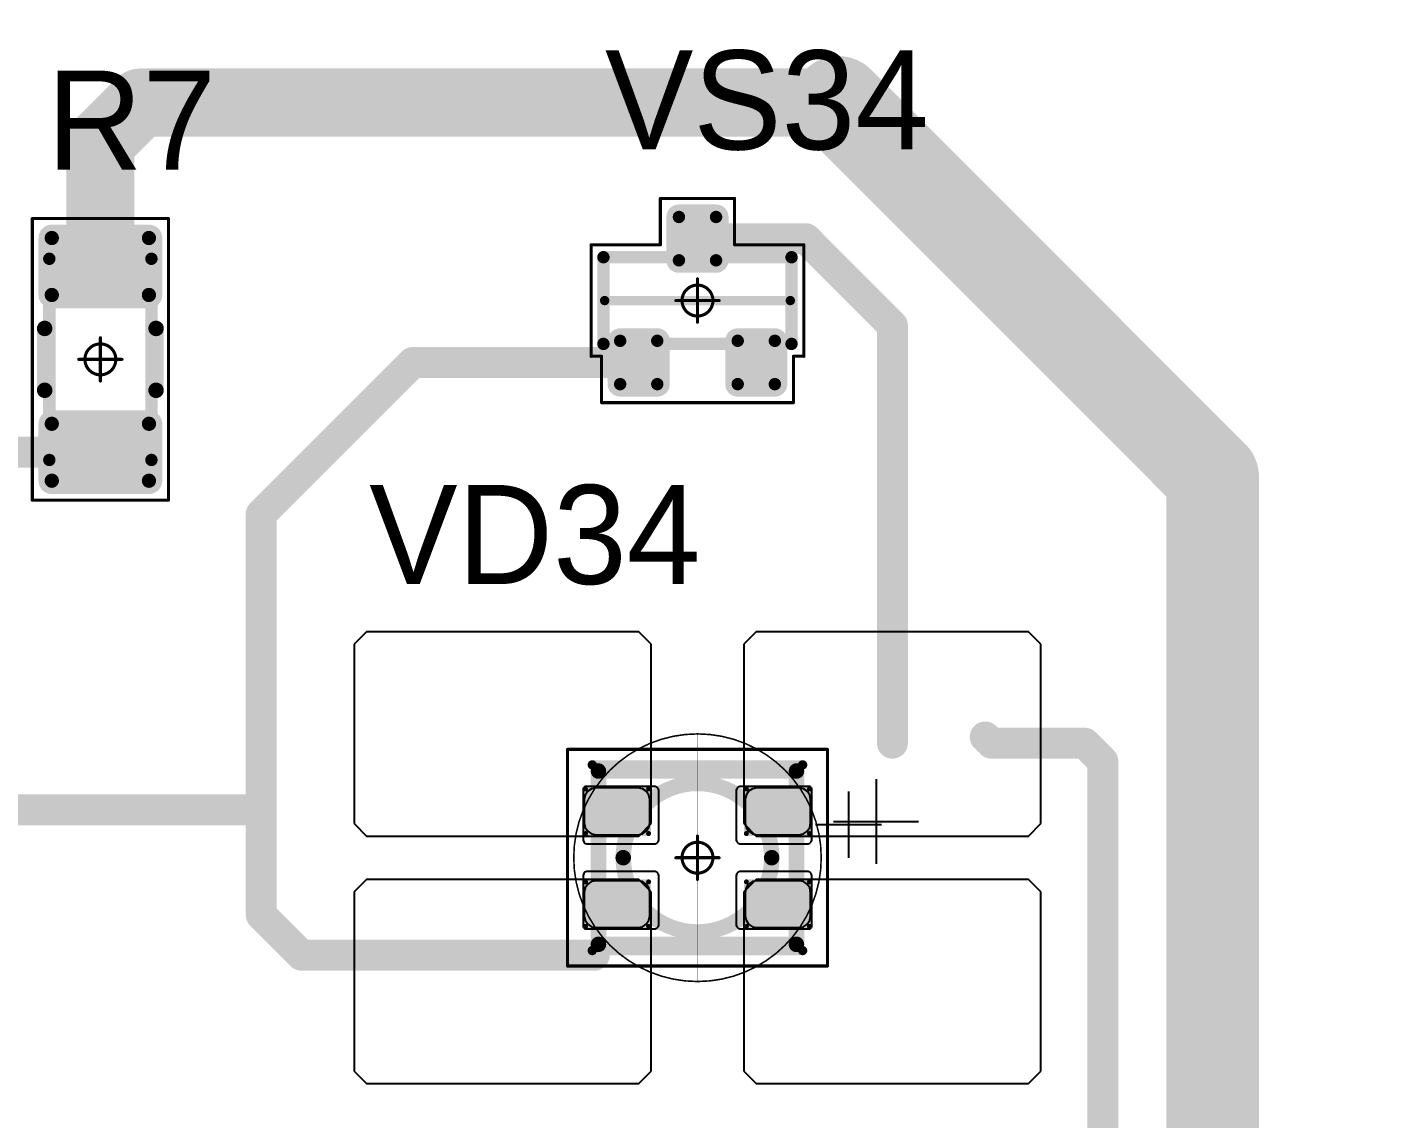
# Model space of a CAD drawing. Header units: millimetres. Extents: x 0 to 400, y 0 to 514.
# Drawn here: x 129.17 to 151.19, y 428.28 to 445.91 of the extents above; entities that cross this region are included whole.
import ezdxf

# ---------------------------------------------------------------- set-up
doc = ezdxf.new("R2010")
doc.units = ezdxf.units.MM
for name, color, linetype in [('Mechanical13', 56, 'Continuous'), ('Mechanical15', 56, 'Continuous'), ('Mechanical2', 216, 'Continuous'), ('TopLayer', 1, 'Continuous'), ('TopOverlay', 2, 'Continuous'), ('TopPaste', 8, 'Continuous'), ('TopSolder', 216, 'Continuous')]:
    doc.layers.add(name, color=color, linetype=linetype)

# ---------------------------------------------------------------- blocks, each defined once
blk = doc.blocks.new('SOT23_148')
at = {"layer": 'Mechanical13', "const_width": 0.2}
for points in [[(-0.7, 1.52), (0.7, 1.52)], [(-0.7, 1.52), (-0.7, -1.52)], [(0.7, 1.52), (0.7, -1.52)], [(-0.7, -1.52), (0.7, -1.52)]]:
    blk.add_lwpolyline(points, dxfattribs=at)
at = {"layer": 'Mechanical13', "const_width": 0.1}
for points in [[(-0.75, 1.52, 1), (-0.65, 1.52, 1)], [(-0.75, 1.52, 1), (-0.65, 1.52, 1)], [(0.65, 1.52, 1), (0.75, 1.52, 1)], [(0.65, 1.52, 1), (0.75, 1.52, 1)], [(-0.75, -1.52, 1), (-0.65, -1.52, 1)], [(-0.75, -1.52, 1), (-0.65, -1.52, 1)], [(0.65, -1.52, 1), (0.75, -1.52, 1)], [(0.65, -1.52, 1), (0.75, -1.52, 1)]]:
    blk.add_lwpolyline(points, format="xyb", close=True, dxfattribs=at)
at = {"layer": 'Mechanical15', "const_width": 0.05}
for points in [[(-1.65, 1.55), (-1.65, -1.55)], [(-1.65, 1.55), (-0.9, 1.55)], [(-0.9, 1.72), (-0.9, 1.55)], [(-0.9, 1.72), (0.9, 1.72)], [(0.9, 1.72), (0.9, 0.6)], [(0.9, 0.6), (1.65, 0.6)], [(1.65, 0.6), (1.65, -0.6)], [(0, 0.35), (0, -0.35)], [(-0.35, 0), (0.35, 0)], [(0.9, -0.6), (1.65, -0.6)], [(0.9, -0.6), (0.9, -1.72)], [(-1.65, -1.55), (-0.9, -1.55)], [(-0.9, -1.55), (-0.9, -1.72)], [(-0.9, -1.72), (0.9, -1.72)]]:
    blk.add_lwpolyline(points, dxfattribs=at)
at = {"layer": 'Mechanical15'}
for points, const_width in [([(-1.662, 1.55, 1), (-1.637, 1.55, 1)], 0.025), ([(-1.662, 1.55, 1), (-1.637, 1.55, 1)], 0.025), ([(-0.913, 1.72, 1), (-0.888, 1.72, 1)], 0.025), ([(-0.913, 1.72, 1), (-0.888, 1.72, 1)], 0.025), ([(-0.913, 1.55, 1), (-0.888, 1.55, 1)], 0.025), ([(-0.913, 1.55, 1), (-0.888, 1.55, 1)], 0.025), ([(0.888, 1.72, 1), (0.913, 1.72, 1)], 0.025), ([(0.888, 1.72, 1), (0.913, 1.72, 1)], 0.025), ([(0.888, 0.6, 1), (0.913, 0.6, 1)], 0.025), ([(0.888, 0.6, 1), (0.913, 0.6, 1)], 0.025), ([(1.637, 0.6, 1), (1.662, 0.6, 1)], 0.025), ([(1.637, 0.6, 1), (1.662, 0.6, 1)], 0.025), ([(0.25, 0, 1), (-0.25, 0, 1)], 0.05), ([(-0.012, 0.35, 1), (0.012, 0.35, 1)], 0.025), ([(-0.362, 0, 1), (-0.337, 0, 1)], 0.025), ([(-0.262, 0, 1), (-0.238, 0, 1)], 0.025), ([(0.238, 0, 1), (0.262, 0, 1)], 0.025), ([(0.337, 0, 1), (0.362, 0, 1)], 0.025), ([(-0.012, -0.35, 1), (0.012, -0.35, 1)], 0.025), ([(0.888, -0.6, 1), (0.913, -0.6, 1)], 0.025), ([(0.888, -0.6, 1), (0.913, -0.6, 1)], 0.025), ([(1.637, -0.6, 1), (1.662, -0.6, 1)], 0.025), ([(1.637, -0.6, 1), (1.662, -0.6, 1)], 0.025), ([(-1.662, -1.55, 1), (-1.637, -1.55, 1)], 0.025), ([(-1.662, -1.55, 1), (-1.637, -1.55, 1)], 0.025), ([(-0.913, -1.55, 1), (-0.888, -1.55, 1)], 0.025), ([(-0.913, -1.55, 1), (-0.888, -1.55, 1)], 0.025), ([(-0.913, -1.72, 1), (-0.888, -1.72, 1)], 0.025), ([(-0.913, -1.72, 1), (-0.888, -1.72, 1)], 0.025), ([(0.888, -1.72, 1), (0.913, -1.72, 1)], 0.025), ([(0.888, -1.72, 1), (0.913, -1.72, 1)], 0.025)]:
    blk.add_lwpolyline(points, format="xyb", close=True, dxfattribs=dict(at, const_width=const_width))
at = {"layer": 'TopLayer', "const_width": 0.1}
for points in [[(-1.4, 1.25, 1), (-1.3, 1.25, 1)], [(-0.7, 1.25, 1), (-0.6, 1.25, 1)], [(-1.4, 0.65, 1), (-1.3, 0.65, 1)], [(-0.7, 0.65, 1), (-0.6, 0.65, 1)], [(0.6, 0.3, 1), (0.7, 0.3, 1)], [(1.3, 0.3, 1), (1.4, 0.3, 1)], [(0.6, -0.3, 1), (0.7, -0.3, 1)], [(1.3, -0.3, 1), (1.4, -0.3, 1)], [(-1.4, -0.65, 1), (-1.3, -0.65, 1)], [(-0.7, -0.65, 1), (-0.6, -0.65, 1)], [(-1.4, -1.25, 1), (-1.3, -1.25, 1)], [(-0.7, -1.25, 1), (-0.6, -1.25, 1)]]:
    blk.add_lwpolyline(points, format="xyb", close=True, dxfattribs=at)
at = {"layer": 'TopLayer'}
for points in [[(-1.35, 1.35), (-1.35, 0.55), (-0.65, 1.35), (-0.65, 0.55)], [(-1.45, 1.25), (-1.45, 0.65), (-0.55, 1.25), (-0.55, 0.65)], [(0.55, 0.3), (0.55, -0.3), (1.45, 0.3), (1.45, -0.3)], [(0.65, 0.4), (0.65, -0.4), (1.35, 0.4), (1.35, -0.4)], [(-1.45, -0.65), (-1.45, -1.25), (-0.55, -0.65), (-0.55, -1.25)], [(-1.35, -0.55), (-1.35, -1.35), (-0.65, -0.55), (-0.65, -1.35)]]:
    blk.add_solid(points, dxfattribs=at)
at = {"layer": 'TopOverlay', "const_width": 0.15}
blk.add_lwpolyline([(0, 1.5), (0, -1.5)], dxfattribs=at)
at = {"layer": 'TopOverlay', "const_width": 0.075}
for points in [[(-0.038, 1.5, 1), (0.038, 1.5, 1)], [(-0.038, -1.5, 1), (0.038, -1.5, 1)]]:
    blk.add_lwpolyline(points, format="xyb", close=True, dxfattribs=at)
at = {"layer": 'TopPaste', "const_width": 0.075}
for points in [[(-1.387, 1.25, 1), (-1.313, 1.25, 1)], [(-0.687, 1.25, 1), (-0.613, 1.25, 1)], [(-1.387, 0.65, 1), (-1.313, 0.65, 1)], [(-0.687, 0.65, 1), (-0.613, 0.65, 1)], [(0.613, 0.3, 1), (0.687, 0.3, 1)], [(1.313, 0.3, 1), (1.387, 0.3, 1)], [(0.613, -0.3, 1), (0.687, -0.3, 1)], [(1.313, -0.3, 1), (1.387, -0.3, 1)], [(-1.387, -0.65, 1), (-1.313, -0.65, 1)], [(-0.687, -0.65, 1), (-0.613, -0.65, 1)], [(-1.387, -1.25, 1), (-1.313, -1.25, 1)], [(-0.687, -1.25, 1), (-0.613, -1.25, 1)]]:
    blk.add_lwpolyline(points, format="xyb", close=True, dxfattribs=at)
at = {"layer": 'TopPaste'}
for points in [[(-1.35, 1.325), (-1.35, 0.575), (-0.65, 1.325), (-0.65, 0.575)], [(-1.425, 1.25), (-1.425, 0.65), (-0.575, 1.25), (-0.575, 0.65)], [(0.575, 0.3), (0.575, -0.3), (1.425, 0.3), (1.425, -0.3)], [(0.65, 0.375), (0.65, -0.375), (1.35, 0.375), (1.35, -0.375)], [(-1.425, -0.65), (-1.425, -1.25), (-0.575, -0.65), (-0.575, -1.25)], [(-1.35, -0.575), (-1.35, -1.325), (-0.65, -0.575), (-0.65, -1.325)]]:
    blk.add_solid(points, dxfattribs=at)
at = {"layer": 'TopSolder', "const_width": 0.202}
for points in [[(-1.451, 1.25, 1), (-1.249, 1.25, 1)], [(-0.751, 1.25, 1), (-0.549, 1.25, 1)], [(-1.451, 0.65, 1), (-1.249, 0.65, 1)], [(-0.751, 0.65, 1), (-0.549, 0.65, 1)], [(0.549, 0.3, 1), (0.751, 0.3, 1)], [(1.249, 0.3, 1), (1.451, 0.3, 1)], [(0.549, -0.3, 1), (0.751, -0.3, 1)], [(1.249, -0.3, 1), (1.451, -0.3, 1)], [(-1.451, -0.65, 1), (-1.249, -0.65, 1)], [(-0.751, -0.65, 1), (-0.549, -0.65, 1)], [(-1.451, -1.25, 1), (-1.249, -1.25, 1)], [(-0.751, -1.25, 1), (-0.549, -1.25, 1)]]:
    blk.add_lwpolyline(points, format="xyb", close=True, dxfattribs=at)
at = {"layer": 'TopSolder'}
for points in [[(-1.35, 1.452), (-1.35, 0.448), (-0.65, 1.452), (-0.65, 0.448)], [(-1.552, 1.25), (-1.552, 0.65), (-0.448, 1.25), (-0.448, 0.65)], [(0.65, 0.502), (0.65, -0.502), (1.35, 0.502), (1.35, -0.502)], [(0.448, 0.3), (0.448, -0.3), (1.552, 0.3), (1.552, -0.3)], [(-1.552, -0.65), (-1.552, -1.25), (-0.448, -0.65), (-0.448, -1.25)], [(-1.35, -0.448), (-1.35, -1.452), (-0.65, -0.448), (-0.65, -1.452)]]:
    blk.add_solid(points, dxfattribs=at)
blk = doc.blocks.new('E65F_321')
at = {"layer": 'Mechanical13'}
for p, q in [((2.441, 1.071), (2.441, 0)), ((1.905, 0.536), (2.976, 0.536))]:
    blk.add_line(p, q, dxfattribs=at)
at = {"layer": 'Mechanical13', "const_width": 0.25}
for points in [[(-1.6, -1.4), (-1.6, 1.4)], [(-1.6, 1.4), (1.6, 1.4)], [(1.6, -1.4), (1.6, 1.4)], [(-1.6, -1.4), (1.6, -1.4)]]:
    blk.add_lwpolyline(points, dxfattribs=at)
at = {"layer": 'Mechanical13'}
for points, const_width in [([(-1.663, 1.4, 1), (-1.538, 1.4, 1)], 0.125), ([(-1.663, 1.4, 1), (-1.538, 1.4, 1)], 0.125), ([(1.2, 0, 1), (-1.2, 0, 1)], 0.25), ([(1.537, 1.4, 1), (1.662, 1.4, 1)], 0.125), ([(1.537, 1.4, 1), (1.662, 1.4, 1)], 0.125), ([(-1.263, 0, 1), (-1.138, 0, 1)], 0.125), ([(1.137, 0, 1), (1.262, 0, 1)], 0.125), ([(-1.663, -1.4, 1), (-1.538, -1.4, 1)], 0.125), ([(-1.663, -1.4, 1), (-1.538, -1.4, 1)], 0.125), ([(1.537, -1.4, 1), (1.662, -1.4, 1)], 0.125), ([(1.537, -1.4, 1), (1.662, -1.4, 1)], 0.125)]:
    blk.add_lwpolyline(points, format="xyb", close=True, dxfattribs=dict(at, const_width=const_width))
at = {"layer": 'Mechanical15', "const_width": 0.05}
for points in [[(-2.1, 1.75), (2.1, 1.75)], [(-2.1, -1.75), (-2.1, 1.75)], [(2.1, -1.75), (2.1, 1.75)], [(0, -0.35), (0, 0.35)], [(0, -0.35), (0, 0.35)], [(-0.35, 0), (0.35, 0)], [(-0.35, 0), (0.35, 0)], [(-2.1, -1.75), (2.1, -1.75)]]:
    blk.add_lwpolyline(points, dxfattribs=at)
at = {"layer": 'Mechanical15'}
for points, const_width in [([(-2.113, 1.75, 1), (-2.088, 1.75, 1)], 0.025), ([(-2.113, 1.75, 1), (-2.088, 1.75, 1)], 0.025), ([(2.087, 1.75, 1), (2.112, 1.75, 1)], 0.025), ([(2.087, 1.75, 1), (2.112, 1.75, 1)], 0.025), ([(0.25, 0, 1), (-0.25, 0, 1)], 0.05), ([(0.25, 0, 1), (-0.25, 0, 1)], 0.05), ([(-0.013, 0.35, 1), (0.012, 0.35, 1)], 0.025), ([(-0.013, 0.35, 1), (0.012, 0.35, 1)], 0.025), ([(-0.363, 0, 1), (-0.338, 0, 1)], 0.025), ([(-0.363, 0, 1), (-0.338, 0, 1)], 0.025), ([(-0.263, 0, 1), (-0.238, 0, 1)], 0.025), ([(-0.263, 0, 1), (-0.238, 0, 1)], 0.025), ([(0.237, 0, 1), (0.262, 0, 1)], 0.025), ([(0.237, 0, 1), (0.262, 0, 1)], 0.025), ([(0.337, 0, 1), (0.362, 0, 1)], 0.025), ([(0.337, 0, 1), (0.362, 0, 1)], 0.025), ([(-0.013, -0.35, 1), (0.012, -0.35, 1)], 0.025), ([(-0.013, -0.35, 1), (0.012, -0.35, 1)], 0.025), ([(-2.113, -1.75, 1), (-2.088, -1.75, 1)], 0.025), ([(-2.113, -1.75, 1), (-2.088, -1.75, 1)], 0.025), ([(2.087, -1.75, 1), (2.112, -1.75, 1)], 0.025), ([(2.087, -1.75, 1), (2.112, -1.75, 1)], 0.025)]:
    blk.add_lwpolyline(points, format="xyb", close=True, dxfattribs=dict(at, const_width=const_width))
at = {"layer": 'TopLayer'}
for p, q in [((-5.35, 3.65), (-5.55, 3.45)), ((-0.95, 3.65), (-5.35, 3.65)), ((-5.35, 3.65), (-5.35, 3.65)), ((-0.75, 3.45), (-0.95, 3.65)), ((0.95, 3.65), (0.75, 3.45)), ((5.35, 3.65), (0.95, 3.65)), ((0.95, 3.65), (0.95, 3.65)), ((5.55, 3.45), (5.35, 3.65)), ((-5.55, 3.45), (-5.55, 3.45)), ((-5.55, 3.45), (-5.55, 0.55)), ((-0.75, 0.55), (-0.75, 3.45)), ((0.75, 3.45), (0.75, 3.45)), ((0.75, 3.45), (0.75, 0.55)), ((5.55, 0.55), (5.55, 3.45)), ((-5.55, 0.55), (-5.35, 0.35)), ((-0.95, 0.35), (-0.75, 0.55)), ((0.75, 0.55), (0.95, 0.35)), ((5.35, 0.35), (5.55, 0.55)), ((-5.35, 0.35), (-0.95, 0.35)), ((0.95, 0.35), (5.35, 0.35)), ((-5.35, -0.35), (-5.55, -0.55)), ((-0.95, -0.35), (-5.35, -0.35)), ((-5.35, -0.35), (-5.35, -0.35)), ((-0.75, -0.55), (-0.95, -0.35)), ((0.95, -0.35), (0.75, -0.55)), ((5.35, -0.35), (0.95, -0.35)), ((0.95, -0.35), (0.95, -0.35)), ((5.55, -0.55), (5.35, -0.35)), ((-5.55, -0.55), (-5.55, -0.55)), ((-5.55, -0.55), (-5.55, -3.45)), ((-0.75, -3.45), (-0.75, -0.55)), ((0.75, -0.55), (0.75, -0.55)), ((0.75, -0.55), (0.75, -3.45)), ((5.55, -3.45), (5.55, -0.55)), ((-5.55, -3.45), (-5.35, -3.65)), ((-0.95, -3.65), (-0.75, -3.45)), ((0.75, -3.45), (0.95, -3.65)), ((5.35, -3.65), (5.55, -3.45)), ((-5.35, -3.65), (-0.95, -3.65)), ((0.95, -3.65), (5.35, -3.65))]:
    blk.add_line(p, q, dxfattribs=at)
at = {"layer": 'TopLayer', "const_width": 0.04}
for points in [[(-1.83, 1.11, 1), (-1.79, 1.11, 1)], [(-0.81, 1.11, 1), (-0.77, 1.11, 1)], [(0.77, 1.11, 1), (0.81, 1.11, 1)], [(1.79, 1.11, 1), (1.83, 1.11, 1)], [(-1.83, 0.39, 1), (-1.79, 0.39, 1)], [(-0.81, 0.39, 1), (-0.77, 0.39, 1)], [(0.77, 0.39, 1), (0.81, 0.39, 1)], [(1.79, 0.39, 1), (1.83, 0.39, 1)], [(-1.83, -0.39, 1), (-1.79, -0.39, 1)], [(-0.81, -0.39, 1), (-0.77, -0.39, 1)], [(0.77, -0.39, 1), (0.81, -0.39, 1)], [(1.79, -0.39, 1), (1.83, -0.39, 1)], [(-1.83, -1.11, 1), (-1.79, -1.11, 1)], [(-0.81, -1.11, 1), (-0.77, -1.11, 1)], [(0.77, -1.11, 1), (0.81, -1.11, 1)], [(1.79, -1.11, 1), (1.83, -1.11, 1)]]:
    blk.add_lwpolyline(points, format="xyb", close=True, dxfattribs=at)
at = {"layer": 'TopLayer'}
for points in [[(-1.85, 1.11), (-1.85, 0.39), (-0.75, 1.11), (-0.75, 0.39)], [(-1.81, 1.15), (-1.81, 0.35), (-0.79, 1.15), (-0.79, 0.35)], [(0.75, 1.11), (0.75, 0.39), (1.85, 1.11), (1.85, 0.39)], [(0.79, 1.15), (0.79, 0.35), (1.81, 1.15), (1.81, 0.35)], [(-1.85, -0.39), (-1.85, -1.11), (-0.75, -0.39), (-0.75, -1.11)], [(-1.81, -0.35), (-1.81, -1.15), (-0.79, -0.35), (-0.79, -1.15)], [(0.75, -0.39), (0.75, -1.11), (1.85, -0.39), (1.85, -1.11)], [(0.79, -0.35), (0.79, -1.15), (1.81, -0.35), (1.81, -1.15)]]:
    blk.add_solid(points, dxfattribs=at)
at = {"layer": 'TopOverlay'}
for p, q in [((2.886, 1.271), (2.886, -0.1)), ((2.2, 0.586), (3.571, 0.586))]:
    blk.add_line(p, q, dxfattribs=at)
at = {"layer": 'TopOverlay', "const_width": 0.15}
for points in [[(-1.7, 1.5), (1.7, 1.5)], [(-1.7, -1.5), (1.7, -1.5)]]:
    blk.add_lwpolyline(points, dxfattribs=at)
at = {"layer": 'TopOverlay', "const_width": 0.075}
for points in [[(-1.738, 1.5, 1), (-1.663, 1.5, 1)], [(1.662, 1.5, 1), (1.737, 1.5, 1)], [(-1.738, -1.5, 1), (-1.663, -1.5, 1)], [(1.662, -1.5, 1), (1.737, -1.5, 1)]]:
    blk.add_lwpolyline(points, format="xyb", close=True, dxfattribs=at)
at = {"layer": 'TopPaste'}
for p, q in [((-1.711, 1.114), (-1.773, 1.073)), ((-1.638, 1.129), (-1.711, 1.114)), ((-0.963, 1.129), (-1.638, 1.129)), ((-0.889, 1.114), (-0.963, 1.129)), ((-0.827, 1.073), (-0.889, 1.114)), ((0.889, 1.114), (0.827, 1.073)), ((0.962, 1.129), (0.889, 1.114)), ((1.637, 1.129), (0.962, 1.129)), ((1.711, 1.114), (1.637, 1.129)), ((1.773, 1.073), (1.711, 1.114)), ((-1.814, 1.011), (-1.829, 0.938)), ((-1.829, 0.938), (-1.829, 0.563)), ((-1.773, 1.073), (-1.814, 1.011)), ((-0.786, 1.011), (-0.827, 1.073)), ((-0.771, 0.938), (-0.786, 1.011)), ((-0.771, 0.563), (-0.771, 0.938)), ((0.786, 1.011), (0.771, 0.938)), ((0.771, 0.938), (0.771, 0.563)), ((0.827, 1.073), (0.786, 1.011)), ((1.814, 1.011), (1.773, 1.073)), ((1.829, 0.938), (1.814, 1.011)), ((1.829, 0.563), (1.829, 0.938)), ((-1.829, 0.563), (-1.814, 0.489)), ((-1.814, 0.489), (-1.773, 0.427)), ((-0.827, 0.427), (-0.786, 0.489)), ((-0.786, 0.489), (-0.771, 0.563)), ((0.771, 0.563), (0.786, 0.489)), ((0.786, 0.489), (0.827, 0.427)), ((1.773, 0.427), (1.814, 0.489)), ((1.814, 0.489), (1.829, 0.563)), ((-1.773, 0.427), (-1.711, 0.386)), ((-1.711, 0.386), (-1.638, 0.371)), ((-1.638, 0.371), (-0.963, 0.371)), ((-0.963, 0.371), (-0.889, 0.386)), ((-0.889, 0.386), (-0.827, 0.427)), ((0.827, 0.427), (0.889, 0.386)), ((0.889, 0.386), (0.962, 0.371)), ((0.962, 0.371), (1.637, 0.371)), ((1.637, 0.371), (1.711, 0.386)), ((1.711, 0.386), (1.773, 0.427)), ((-1.773, -0.427), (-1.814, -0.489)), ((-1.711, -0.386), (-1.773, -0.427)), ((-1.638, -0.371), (-1.711, -0.386)), ((-0.963, -0.371), (-1.638, -0.371)), ((-0.889, -0.386), (-0.963, -0.371)), ((-0.827, -0.427), (-0.889, -0.386)), ((-0.786, -0.489), (-0.827, -0.427)), ((0.827, -0.427), (0.786, -0.489)), ((0.889, -0.386), (0.827, -0.427)), ((0.962, -0.371), (0.889, -0.386)), ((1.637, -0.371), (0.962, -0.371)), ((1.711, -0.386), (1.637, -0.371)), ((1.773, -0.427), (1.711, -0.386)), ((1.814, -0.489), (1.773, -0.427)), ((-1.814, -0.489), (-1.829, -0.563)), ((-1.829, -0.563), (-1.829, -0.938)), ((-0.771, -0.563), (-0.786, -0.489)), ((-0.771, -0.938), (-0.771, -0.563)), ((0.786, -0.489), (0.771, -0.563)), ((0.771, -0.563), (0.771, -0.938)), ((1.829, -0.563), (1.814, -0.489)), ((1.829, -0.938), (1.829, -0.563)), ((-1.829, -0.938), (-1.814, -1.011)), ((-1.814, -1.011), (-1.773, -1.073)), ((-1.773, -1.073), (-1.711, -1.114)), ((-0.889, -1.114), (-0.827, -1.073)), ((-0.827, -1.073), (-0.786, -1.011)), ((-0.786, -1.011), (-0.771, -0.938)), ((0.771, -0.938), (0.786, -1.011)), ((0.786, -1.011), (0.827, -1.073)), ((0.827, -1.073), (0.889, -1.114)), ((1.711, -1.114), (1.773, -1.073)), ((1.773, -1.073), (1.814, -1.011)), ((1.814, -1.011), (1.829, -0.938)), ((-1.711, -1.114), (-1.638, -1.129)), ((-1.638, -1.129), (-0.963, -1.129)), ((-0.963, -1.129), (-0.889, -1.114)), ((0.889, -1.114), (0.962, -1.129)), ((0.962, -1.129), (1.637, -1.129)), ((1.637, -1.129), (1.711, -1.114))]:
    blk.add_line(p, q, dxfattribs=at)
at = {"layer": 'TopSolder'}
for p, q in [((-1.842, 1.129), (-1.85, 1.111)), ((-1.85, 1.111), (-1.85, 1.101)), ((-1.828, 1.143), (-1.842, 1.129)), ((-1.81, 1.151), (-1.828, 1.143)), ((-1.8, 1.151), (-1.81, 1.151)), ((-0.7, 1.151), (-1.8, 1.151)), ((-0.685, 1.151), (-0.7, 1.151)), ((-0.7, 1.151), (-0.7, 1.151)), ((-0.658, 1.139), (-0.685, 1.151)), ((-0.636, 1.118), (-0.658, 1.139)), ((-0.625, 1.09), (-0.636, 1.118)), ((0.636, 1.118), (0.625, 1.09)), ((0.657, 1.139), (0.636, 1.118)), ((0.685, 1.151), (0.657, 1.139)), ((0.7, 1.151), (0.685, 1.151)), ((1.8, 1.151), (0.7, 1.151)), ((1.81, 1.151), (1.8, 1.151)), ((1.8, 1.151), (1.8, 1.151)), ((1.828, 1.143), (1.81, 1.151)), ((1.842, 1.129), (1.828, 1.143)), ((1.85, 1.111), (1.842, 1.129)), ((1.85, 1.101), (1.85, 1.111)), ((-1.85, 1.101), (-1.85, 1.101)), ((-1.85, 1.101), (-1.85, 0.301)), ((-0.625, 1.076), (-0.625, 1.09)), ((-0.625, 0.301), (-0.625, 1.076)), ((0.625, 1.09), (0.625, 1.076)), ((0.625, 1.076), (0.625, 1.076)), ((0.625, 1.076), (0.625, 0.301)), ((1.85, 0.301), (1.85, 1.101)), ((-1.85, 0.301), (-1.85, 0.286)), ((-1.85, 0.286), (-1.839, 0.258)), ((-1.839, 0.258), (-1.818, 0.237)), ((-1.818, 0.237), (-1.79, 0.226)), ((-1.79, 0.226), (-1.775, 0.226)), ((-1.775, 0.226), (-1.775, 0.226)), ((-1.775, 0.226), (-0.7, 0.226)), ((-0.7, 0.226), (-0.685, 0.226)), ((-0.685, 0.226), (-0.658, 0.237)), ((-0.658, 0.237), (-0.636, 0.258)), ((-0.636, 0.258), (-0.625, 0.286)), ((-0.625, 0.286), (-0.625, 0.301)), ((-0.625, 0.301), (-0.625, 0.301)), ((0.625, 0.301), (0.625, 0.286)), ((0.625, 0.286), (0.636, 0.258)), ((0.636, 0.258), (0.657, 0.237)), ((0.657, 0.237), (0.685, 0.226)), ((0.685, 0.226), (0.7, 0.226)), ((0.7, 0.226), (0.7, 0.226)), ((0.7, 0.226), (1.775, 0.226)), ((1.775, 0.226), (1.79, 0.226)), ((1.79, 0.226), (1.817, 0.237)), ((1.817, 0.237), (1.839, 0.258)), ((1.839, 0.258), (1.85, 0.286)), ((1.85, 0.286), (1.85, 0.301)), ((1.85, 0.301), (1.85, 0.301)), ((-1.839, -0.257), (-1.85, -0.285)), ((-1.85, -0.285), (-1.85, -0.299)), ((-1.85, -0.299), (-1.85, -0.299)), ((-1.85, -0.299), (-1.85, -1.099)), ((-1.818, -0.236), (-1.839, -0.257)), ((-1.79, -0.224), (-1.818, -0.236)), ((-1.775, -0.224), (-1.79, -0.224)), ((-0.7, -0.224), (-1.775, -0.224)), ((-0.685, -0.224), (-0.7, -0.224)), ((-0.7, -0.224), (-0.7, -0.224)), ((-0.658, -0.236), (-0.685, -0.224)), ((-0.636, -0.257), (-0.658, -0.236)), ((-0.625, -0.285), (-0.636, -0.257)), ((-0.625, -0.299), (-0.625, -0.285)), ((-0.625, -1.074), (-0.625, -0.299)), ((0.636, -0.257), (0.625, -0.285)), ((0.625, -0.285), (0.625, -0.299)), ((0.625, -0.299), (0.625, -0.299)), ((0.625, -0.299), (0.625, -1.074)), ((0.657, -0.236), (0.636, -0.257)), ((0.685, -0.224), (0.657, -0.236)), ((0.7, -0.224), (0.685, -0.224)), ((1.775, -0.224), (0.7, -0.224)), ((1.79, -0.224), (1.775, -0.224)), ((1.775, -0.224), (1.775, -0.224)), ((1.817, -0.236), (1.79, -0.224)), ((1.839, -0.257), (1.817, -0.236)), ((1.85, -0.285), (1.839, -0.257)), ((1.85, -0.299), (1.85, -0.285)), ((1.85, -1.099), (1.85, -0.299)), ((-1.85, -1.099), (-1.85, -1.109)), ((-0.636, -1.117), (-0.625, -1.089)), ((-0.625, -1.089), (-0.625, -1.074)), ((-0.625, -1.074), (-0.625, -1.074)), ((0.625, -1.074), (0.625, -1.089)), ((0.625, -1.089), (0.636, -1.117)), ((1.85, -1.109), (1.85, -1.099)), ((1.85, -1.099), (1.85, -1.099)), ((-1.85, -1.109), (-1.842, -1.128)), ((-1.842, -1.128), (-1.828, -1.142)), ((-1.828, -1.142), (-1.81, -1.149)), ((-1.81, -1.149), (-1.8, -1.149)), ((-1.8, -1.149), (-0.7, -1.149)), ((-1.8, -1.149), (-1.8, -1.149)), ((-0.7, -1.149), (-0.685, -1.149)), ((-0.685, -1.149), (-0.658, -1.138)), ((-0.658, -1.138), (-0.636, -1.117)), ((0.636, -1.117), (0.657, -1.138)), ((0.657, -1.138), (0.685, -1.149)), ((0.685, -1.149), (0.7, -1.149)), ((0.7, -1.149), (1.8, -1.149)), ((0.7, -1.149), (0.7, -1.149)), ((1.8, -1.149), (1.81, -1.149)), ((1.81, -1.149), (1.828, -1.142)), ((1.828, -1.142), (1.842, -1.128)), ((1.842, -1.128), (1.85, -1.109))]:
    blk.add_line(p, q, dxfattribs=at)
blk = doc.blocks.new('RC1206S_385')
at = {"layer": 'Mechanical13', "const_width": 0.2}
for points in [[(-1.625, 0.825), (-1.625, -0.825)], [(-1.625, 0.825), (1.625, 0.825)], [(1.625, 0.825), (1.625, -0.825)], [(-1.625, -0.825), (1.625, -0.825)]]:
    blk.add_lwpolyline(points, dxfattribs=at)
at = {"layer": 'Mechanical13', "const_width": 0.1}
for points in [[(-1.675, 0.825, 1), (-1.575, 0.825, 1)], [(-1.675, 0.825, 1), (-1.575, 0.825, 1)], [(1.575, 0.825, 1), (1.675, 0.825, 1)], [(1.575, 0.825, 1), (1.675, 0.825, 1)], [(-1.675, -0.825, 1), (-1.575, -0.825, 1)], [(-1.675, -0.825, 1), (-1.575, -0.825, 1)], [(1.575, -0.825, 1), (1.675, -0.825, 1)], [(1.575, -0.825, 1), (1.675, -0.825, 1)]]:
    blk.add_lwpolyline(points, format="xyb", close=True, dxfattribs=at)
at = {"layer": 'Mechanical15', "const_width": 0.05}
for points in [[(-2.275, 1.1), (-2.275, -1.1)], [(-2.275, 1.1), (2.275, 1.1)], [(2.275, 1.1), (2.275, -1.1)], [(0, 0.35), (0, -0.35)], [(-0.35, 0), (0.35, 0)], [(-2.275, -1.1), (2.275, -1.1)]]:
    blk.add_lwpolyline(points, dxfattribs=at)
at = {"layer": 'Mechanical15'}
for points, const_width in [([(-2.287, 1.1, 1), (-2.262, 1.1, 1)], 0.025), ([(-2.287, 1.1, 1), (-2.262, 1.1, 1)], 0.025), ([(2.262, 1.1, 1), (2.287, 1.1, 1)], 0.025), ([(2.262, 1.1, 1), (2.287, 1.1, 1)], 0.025), ([(0.25, 0, 1), (-0.25, 0, 1)], 0.05), ([(-0.012, 0.35, 1), (0.012, 0.35, 1)], 0.025), ([(-0.362, 0, 1), (-0.337, 0, 1)], 0.025), ([(-0.262, 0, 1), (-0.238, 0, 1)], 0.025), ([(0.238, 0, 1), (0.262, 0, 1)], 0.025), ([(0.337, 0, 1), (0.362, 0, 1)], 0.025), ([(-0.012, -0.35, 1), (0.012, -0.35, 1)], 0.025), ([(-2.287, -1.1, 1), (-2.262, -1.1, 1)], 0.025), ([(-2.287, -1.1, 1), (-2.262, -1.1, 1)], 0.025), ([(2.262, -1.1, 1), (2.287, -1.1, 1)], 0.025), ([(2.262, -1.1, 1), (2.287, -1.1, 1)], 0.025)]:
    blk.add_lwpolyline(points, format="xyb", close=True, dxfattribs=dict(at, const_width=const_width))
at = {"layer": 'TopLayer', "const_width": 0.115}
for points in [[(-2.018, 0.785, 1), (-1.903, 0.785, 1)], [(-1.098, 0.785, 1), (-0.983, 0.785, 1)], [(0.983, 0.785, 1), (1.098, 0.785, 1)], [(1.903, 0.785, 1), (2.018, 0.785, 1)], [(-2.018, -0.785, 1), (-1.903, -0.785, 1)], [(-1.098, -0.785, 1), (-0.983, -0.785, 1)], [(0.983, -0.785, 1), (1.098, -0.785, 1)], [(1.903, -0.785, 1), (2.018, -0.785, 1)]]:
    blk.add_lwpolyline(points, format="xyb", close=True, dxfattribs=at)
at = {"layer": 'TopLayer'}
for points in [[(-1.96, -0.9), (-1.04, -0.9), (-1.96, 0.9), (-1.04, 0.9)], [(1.04, -0.9), (1.96, -0.9), (1.04, 0.9), (1.96, 0.9)], [(-2.075, -0.785), (-0.925, -0.785), (-2.075, 0.785), (-0.925, 0.785)], [(0.925, -0.785), (2.075, -0.785), (0.925, 0.785), (2.075, 0.785)]]:
    blk.add_solid(points, dxfattribs=at)
at = {"layer": 'TopOverlay', "const_width": 0.25}
for points in [[(-0.5, 0.9), (0.5, 0.9)], [(-0.5, -0.9), (0.5, -0.9)]]:
    blk.add_lwpolyline(points, dxfattribs=at)
at = {"layer": 'TopOverlay', "const_width": 0.125}
for points in [[(-0.562, 0.9, 1), (-0.437, 0.9, 1)], [(0.437, 0.9, 1), (0.562, 0.9, 1)], [(-0.562, -0.9, 1), (-0.437, -0.9, 1)], [(0.437, -0.9, 1), (0.562, -0.9, 1)]]:
    blk.add_lwpolyline(points, format="xyb", close=True, dxfattribs=at)
at = {"layer": 'TopPaste', "const_width": 0.09}
for points in [[(-2.005, 0.785, 1), (-1.915, 0.785, 1)], [(-1.085, 0.785, 1), (-0.995, 0.785, 1)], [(0.995, 0.785, 1), (1.085, 0.785, 1)], [(1.915, 0.785, 1), (2.005, 0.785, 1)], [(-2.005, -0.785, 1), (-1.915, -0.785, 1)], [(-1.085, -0.785, 1), (-0.995, -0.785, 1)], [(0.995, -0.785, 1), (1.085, -0.785, 1)], [(1.915, -0.785, 1), (2.005, -0.785, 1)]]:
    blk.add_lwpolyline(points, format="xyb", close=True, dxfattribs=at)
at = {"layer": 'TopPaste'}
for points in [[(-2.05, -0.785), (-0.95, -0.785), (-2.05, 0.785), (-0.95, 0.785)], [(-1.96, -0.875), (-1.04, -0.875), (-1.96, 0.875), (-1.04, 0.875)], [(0.95, -0.785), (2.05, -0.785), (0.95, 0.785), (2.05, 0.785)], [(1.04, -0.875), (1.96, -0.875), (1.04, 0.875), (1.96, 0.875)]]:
    blk.add_solid(points, dxfattribs=at)
at = {"layer": 'TopSolder', "const_width": 0.215}
for points in [[(-2.068, 0.785, 1), (-1.853, 0.785, 1)], [(-1.148, 0.785, 1), (-0.933, 0.785, 1)], [(0.933, 0.785, 1), (1.148, 0.785, 1)], [(1.853, 0.785, 1), (2.068, 0.785, 1)], [(-2.068, -0.785, 1), (-1.853, -0.785, 1)], [(-1.148, -0.785, 1), (-0.933, -0.785, 1)], [(0.933, -0.785, 1), (1.148, -0.785, 1)], [(1.853, -0.785, 1), (2.068, -0.785, 1)]]:
    blk.add_lwpolyline(points, format="xyb", close=True, dxfattribs=at)
at = {"layer": 'TopSolder'}
for points in [[(-1.96, -1), (-1.04, -1), (-1.96, 1), (-1.04, 1)], [(1.04, -1), (1.96, -1), (1.04, 1), (1.96, 1)], [(-2.175, -0.785), (-0.825, -0.785), (-2.175, 0.785), (-0.825, 0.785)], [(0.825, -0.785), (2.175, -0.785), (0.825, 0.785), (2.175, 0.785)]]:
    blk.add_solid(points, dxfattribs=at)

msp = doc.modelspace()

# ---------------------------------------------------------------- linework, layer by layer
at = {"layer": 'Mechanical2'}
for points, const_width in [([(142, 432.5, 1), (138, 432.5, 1)], 0.0254), ([(140, 434.5, 1), (140, 434.5, 1)], 0.0005), ([(137.994, 432.5, 1), (138.006, 432.5, 1)], 0.0127), ([(138, 432.5, 1), (138, 432.5, 1)], 0.0005), ([(141.994, 432.5, 1), (142.006, 432.5, 1)], 0.0127), ([(142, 432.5, 1), (142, 432.5, 1)], 0.0005), ([(140, 430.5, 1), (140, 430.5, 1)], 0.0005)]:
    msp.add_lwpolyline(points, format="xyb", close=True, dxfattribs=dict(at, const_width=const_width))
at = {"layer": 'Mechanical2', "const_width": 0.001}
for points in [[(140, 430.5), (140, 434.5)], [(138, 432.5), (142, 432.5)]]:
    msp.add_lwpolyline(points, dxfattribs=at)
at = {"layer": 'TopLayer'}
for points, const_width in [([(149.775, 448.7), (152.2, 446.275)], 1.5), ([(142.275, 444.7), (148.325, 438.65)], 1.5), ([(130.35, 444.05), (131, 444.7)], 1.1), ([(131, 444.7), (142.275, 444.7)], 1.1), ([(130.35, 442.05), (130.35, 444.05)], 1.1), ([(140, 442.5), (141.75, 442.5)], 0.5), ([(141.75, 442.5), (143.15, 441.1)], 0.5), ([(143.15, 434.35), (143.15, 441.1)], 0.5), ([(132.95, 438.05), (135.4, 440.5)], 0.5), ([(135.4, 440.5), (139.05, 440.5)], 0.5), ([(127.4, 439.05), (130.35, 439.05)], 0.5), ([(148.325, 386.675), (148.325, 438.65)], 1.5), ([(132.95, 431.575), (132.95, 438.05)], 0.5), ([(144.65, 434.45), (144.75, 434.35)], 0.5), ([(144.75, 434.35), (146.257, 434.35)], 0.5), ([(146.257, 434.35), (146.55, 434.057)], 0.5), ([(146.55, 408.95), (146.55, 434.057)], 0.5), ([(121.743, 433.275), (132.8, 433.275)], 0.5), ([(132.95, 431.575), (133.6, 430.925)], 0.5), ([(133.6, 430.925), (138.332, 430.925)], 0.5)]:
    msp.add_lwpolyline(points, dxfattribs=dict(at, const_width=const_width))
for points, const_width in [([(141.9, 444.7, 1), (142.65, 444.7, 1)], 0.75), ([(130.725, 444.7, 1), (131.275, 444.7, 1)], 0.55), ([(130.725, 444.7, 1), (131.275, 444.7, 1)], 0.55), ([(142, 444.7, 1), (142.55, 444.7, 1)], 0.55), ([(130.075, 444.05, 1), (130.625, 444.05, 1)], 0.55), ([(130.075, 444.05, 1), (130.625, 444.05, 1)], 0.55), ([(130.075, 442.05, 1), (130.625, 442.05, 1)], 0.55), ([(139.875, 442.5, 1), (140.125, 442.5, 1)], 0.25), ([(141.625, 442.5, 1), (141.875, 442.5, 1)], 0.25), ([(141.625, 442.5, 1), (141.875, 442.5, 1)], 0.25), ([(143.025, 441.1, 1), (143.275, 441.1, 1)], 0.25), ([(143.025, 441.1, 1), (143.275, 441.1, 1)], 0.25), ([(135.275, 440.5, 1), (135.525, 440.5, 1)], 0.25), ([(135.275, 440.5, 1), (135.525, 440.5, 1)], 0.25), ([(138.925, 440.5, 1), (139.175, 440.5, 1)], 0.25), ([(130.225, 439.05, 1), (130.475, 439.05, 1)], 0.25), ([(147.95, 438.65, 1), (148.7, 438.65, 1)], 0.75), ([(147.95, 438.65, 1), (148.7, 438.65, 1)], 0.75), ([(132.825, 438.05, 1), (133.075, 438.05, 1)], 0.25), ([(132.825, 438.05, 1), (133.075, 438.05, 1)], 0.25), ([(144.525, 434.45, 1), (144.775, 434.45, 1)], 0.25), ([(143.025, 434.35, 1), (143.275, 434.35, 1)], 0.25), ([(144.625, 434.35, 1), (144.875, 434.35, 1)], 0.25), ([(144.625, 434.35, 1), (144.875, 434.35, 1)], 0.25), ([(146.132, 434.35, 1), (146.382, 434.35, 1)], 0.25), ([(146.132, 434.35, 1), (146.382, 434.35, 1)], 0.25), ([(146.425, 434.057, 1), (146.675, 434.057, 1)], 0.25), ([(146.425, 434.057, 1), (146.675, 434.057, 1)], 0.25), ([(132.675, 433.275, 1), (132.925, 433.275, 1)], 0.25), ([(132.825, 431.575, 1), (133.075, 431.575, 1)], 0.25), ([(132.825, 431.575, 1), (133.075, 431.575, 1)], 0.25), ([(133.475, 430.925, 1), (133.725, 430.925, 1)], 0.25), ([(133.475, 430.925, 1), (133.725, 430.925, 1)], 0.25), ([(138.207, 430.925, 1), (138.457, 430.925, 1)], 0.25)]:
    msp.add_lwpolyline(points, format="xyb", close=True, dxfattribs=dict(at, const_width=const_width))

# ---------------------------------------------------------------- block references
for name, p, rotation in [('SOT23_148', (140, 441.5), 90), ('RC1206S_385', (130.35, 440.55), 90), ('E65F_321', (140, 432.5), 360)]:
    msp.add_blockref(name, p, dxfattribs=dict(rotation=rotation))

# ---------------------------------------------------------------- texts
at = {"layer": 'TopOverlay'}
for s, p in [('VS34', (138.506, 443.941)), ('R7', (129.485, 443.614)), ('VD34', (134.695, 436.921))]:
    msp.add_text(s, height=1.6, dxfattribs=at).set_placement(p)

doc.saveas('drawing.dxf')
